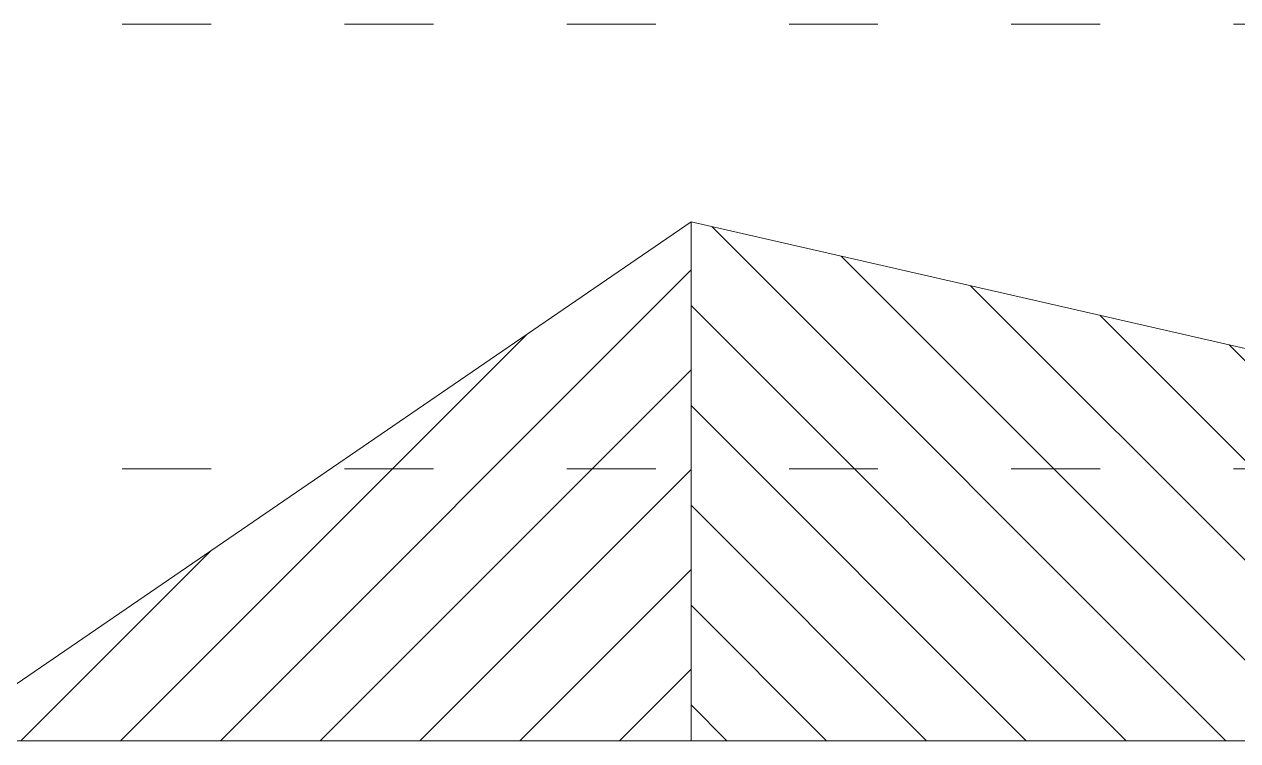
# Model space of a CAD drawing. Header units: millimetres. Extents: x 922141 to 965068, y 34629 to 256118.
# Drawn here: x 950409 to 952866, y 195492 to 196942 of the extents above; entities that cross this region are included whole.
import ezdxf

# ---------------------------------------------------------------- set-up
doc = ezdxf.new("R2010")
doc.units = ezdxf.units.MM
doc.linetypes.add('ACAD_ISO03W100', pattern=[30, 12, -18])
doc.layers.add('MCA__ LANDSCAPE', color=136, linetype='Continuous', lineweight=5)
doc.layers.add('MCA__ SCALE', color=154, linetype='Continuous', lineweight=18)

msp = doc.modelspace()

# ---------------------------------------------------------------- hatches: boundary and pattern name
at = {"layer": 'MCA__ SCALE', "ltscale": 600}
h = msp.add_hatch(dxfattribs=at)
h.set_pattern_fill('ANSI31', color=256, scale=45, angle=180)
h.set_pattern_definition([(225, (347980.63, -185678.52), (101.02788, -101.02788), [])])
h.paths.add_polyline_path([(950225.47, 195492.18), (951759.4, 195492.18), (951759.4, 196542.18)])
h = msp.add_hatch(dxfattribs=at)
h.set_pattern_fill('ANSI31', color=256, scale=45, angle=90)
h.set_pattern_definition([(135, (347980.63, -185678.52), (-101.02788, -101.02788), [])])
h.paths.add_polyline_path([(951759.4, 196542.18), (951759.4, 195492.18), (956361.2, 195492.18)])

# ---------------------------------------------------------------- linework, layer by layer
at = {"layer": 'MCA__ LANDSCAPE', "linetype": 'ACAD_ISO03W100', "ltscale": 15}
for p, q in [((949257.86, 196942.18), (959851.55, 196942.18)), ((949257.86, 196042.18), (959851.55, 196042.18))]:
    msp.add_line(p, q, dxfattribs=at)
at = {"layer": 'MCA__ SCALE'}
for p, q in [((951759.4, 196542.18), (950225.47, 195492.18)), ((951759.4, 196542.18), (956361.2, 195492.18)), ((951759.4, 196542.18), (951759.4, 195492.18)), ((950225.47, 195492.18), (956361.2, 195492.18))]:
    msp.add_line(p, q, dxfattribs=at)

doc.saveas('drawing.dxf')
